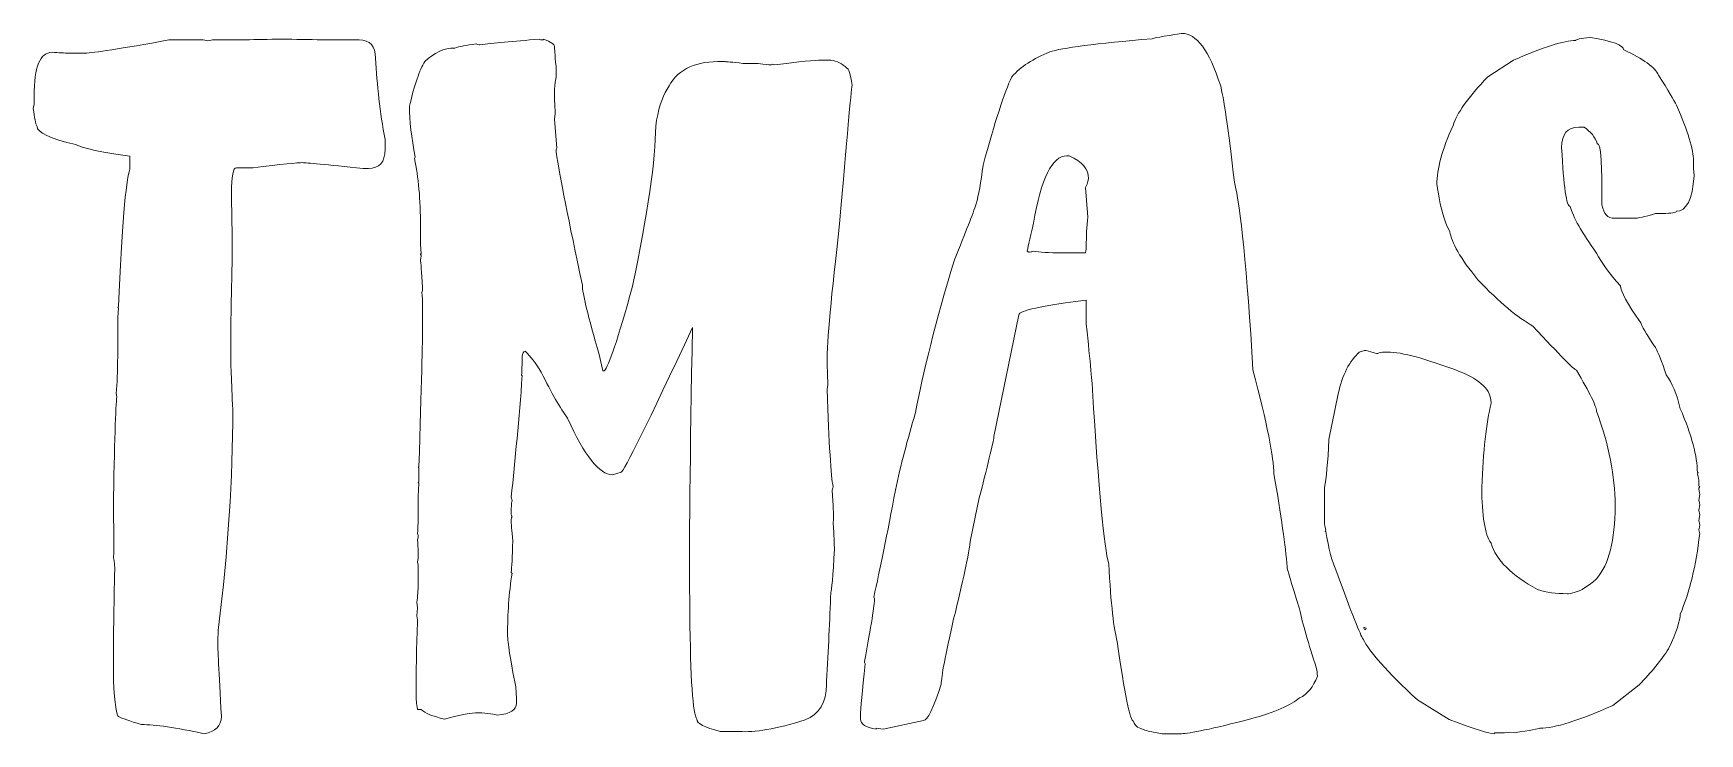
# Model space of a CAD drawing. Header units: inches. Extents: x 1.5 to 13.4, y -15.7 to -0.7.
# Drawn here: x 7.56 to 13.44, y -15.68 to -13.21 of the extents above; entities that cross this region are included whole.
import ezdxf

# ---------------------------------------------------------------- set-up
doc = ezdxf.new("R2010")
doc.units = ezdxf.units.IN
doc.header["$MEASUREMENT"] = 0
doc.layers.add('Layer 1', color=7, linetype='Continuous')

# ---------------------------------------------------------------- blocks, each defined once
blk = doc.blocks.new('block 14')
at = {"layer": 'Layer 1', "lineweight": 0}
for points, knots in [([(12.0277, -15.2408), (11.9985, -15.1482), (11.9839, -15.099), (11.9839, -15.093), (11.9784, -15.021), (11.9629, -14.9115), (11.9374, -14.7646), (11.9374, -14.7089), (11.9127, -14.5867), (11.8635, -14.3978), (11.8416, -14.0425), (11.8197, -13.8217), (11.7978, -13.7355), (11.7759, -13.5452), (11.7595, -13.4312), (11.7485, -13.3934), (11.7093, -13.2711), (11.6637, -13.21), (11.6117, -13.21), (11.5441, -13.2209), (11.5095, -13.2273), (11.5077, -13.2291), (11.3083, -13.2456), (11.1879, -13.2611), (11.1464, -13.2757), (11.0884, -13.2989), (11.0437, -13.3281), (11.0123, -13.3632), (10.9858, -13.4189), (10.952, -13.5229), (10.911, -13.6753), (10.9032, -13.7368), (10.895, -13.7825), (10.8864, -13.8121), (10.8754, -13.845), (10.8499, -13.9106), (10.8097, -14.0092), (10.7422, -14.2336), (10.6966, -14.4133), (10.6729, -14.5484), (10.6437, -14.6437), (10.6199, -14.7349), (10.6017, -14.8221), (10.5725, -14.9767), (10.547, -15.1026), (10.5251, -15.1998), (10.5251, -15.1998), (10.5278, -15.2053), (10.5278, -15.2053), (10.5278, -15.2258), (10.516, -15.2997), (10.4922, -15.4269), (10.4922, -15.4288), (10.4932, -15.4315), (10.495, -15.4352), (10.484, -15.5328), (10.4785, -15.5939), (10.4785, -15.6185), (10.4785, -15.6185), (10.4785, -15.6295), (10.4785, -15.6295), (10.4785, -15.6482), (10.4968, -15.6601), (10.5333, -15.6651), (10.5333, -15.6651), (10.5333, -15.6623), (10.5333, -15.6623), (10.5333, -15.6623), (10.5579, -15.6651), (10.5579, -15.6651), (10.5579, -15.6651), (10.7002, -15.635), (10.7002, -15.635), (10.7148, -15.635), (10.7358, -15.5921), (10.7632, -15.5063), (10.7632, -15.4812), (10.7778, -15.4046), (10.807, -15.2764), (10.8398, -15.1464), (10.8599, -15.0515), (10.8672, -14.9918), (10.8672, -14.9918), (10.8973, -14.8494), (10.8973, -14.8494), (10.932, -14.7144), (10.9493, -14.6423), (10.9493, -14.6332), (10.9493, -14.6332), (11.0369, -14.2035), (11.0369, -14.2035), (11.0369, -14.1889), (11.1163, -14.1716), (11.275, -14.1515), (11.275, -14.1515), (11.275, -14.2364), (11.275, -14.2364), (11.2896, -14.375), (11.2969, -14.4526), (11.2969, -14.469), (11.3188, -14.8212), (11.338, -15.0255), (11.3544, -15.0821), (11.3621, -15.2244), (11.3722, -15.3156), (11.3845, -15.3558), (11.4105, -15.5437), (11.4297, -15.6377), (11.442, -15.6377), (11.442, -15.6578), (11.4757, -15.6724), (11.5432, -15.6815), (11.5432, -15.6815), (11.6117, -15.6815), (11.6117, -15.6815), (11.6381, -15.6815), (11.7193, -15.6642), (11.8553, -15.6295), (11.9415, -15.6053), (11.999, -15.5807), (12.0277, -15.5556), (12.0555, -15.5424), (12.0765, -15.5168), (12.0906, -15.4789), (12.0906, -15.4671), (12.0897, -15.458), (12.0879, -15.4516), (12.0587, -15.3626), (12.0386, -15.2924), (12.0277, -15.2408)], [0, 0, 0, 0, 1, 1, 1, 2, 2, 2, 3, 3, 3, 4, 4, 4, 5, 5, 5, 6, 6, 6, 7, 7, 7, 8, 8, 8, 9, 9, 9, 10, 10, 10, 11, 11, 11, 12, 12, 12, 13, 13, 13, 14, 14, 14, 15, 15, 15, 16, 16, 16, 17, 17, 17, 18, 18, 18, 19, 19, 19, 20, 20, 20, 21, 21, 21, 22, 22, 22, 23, 23, 23, 24, 24, 24, 25, 25, 25, 26, 26, 26, 27, 27, 27, 28, 28, 28, 29, 29, 29, 30, 30, 30, 31, 31, 31, 32, 32, 32, 33, 33, 33, 34, 34, 34, 35, 35, 35, 36, 36, 36, 37, 37, 37, 38, 38, 38, 39, 39, 39, 40, 40, 40, 41, 41, 41, 42, 42, 42, 43, 43, 43, 43]), ([(11.2805, -13.8586), (11.2768, -13.891), (11.275, -13.9257), (11.275, -13.9626), (11.275, -13.9672), (11.2741, -13.9745), (11.2723, -13.9845), (11.2723, -13.9845), (11.1902, -13.9845), (11.1902, -13.9845), (11.1418, -13.9845), (11.1081, -13.9827), (11.0889, -13.9791), (11.0857, -13.9809), (11.0811, -13.9818), (11.0752, -13.9818), (11.0752, -13.9818), (11.0725, -13.9818), (11.0725, -13.9818), (11.0725, -13.9818), (11.067, -13.9791), (11.067, -13.9791), (11.067, -13.9731), (11.0743, -13.9403), (11.0889, -13.8805), (11.1153, -13.7218), (11.1546, -13.6424), (11.2066, -13.6424), (11.2066, -13.6424), (11.2148, -13.6424), (11.2148, -13.6424), (11.2604, -13.6634), (11.2832, -13.6899), (11.2832, -13.7218), (11.2796, -13.7382), (11.2759, -13.7492), (11.2723, -13.7546), (11.2723, -13.7546), (11.2805, -13.8586), (11.2805, -13.8586)], [0, 0, 0, 0, 1, 1, 1, 2, 2, 2, 3, 3, 3, 4, 4, 4, 5, 5, 5, 6, 6, 6, 7, 7, 7, 8, 8, 8, 9, 9, 9, 10, 10, 10, 11, 11, 11, 12, 12, 12, 13, 13, 13, 13])]:
    blk.add_open_spline(points, degree=3, knots=knots, dxfattribs=at)
blk = doc.blocks.new('block 15')
at = {"layer": 'Layer 1', "lineweight": 0}
for points, knots in [([(13.4372, -14.8152), (13.4372, -14.8152), (13.44, -14.8097), (13.44, -14.8097), (13.4382, -14.8097), (13.4372, -14.8088), (13.4372, -14.807), (13.4372, -14.807), (13.4372, -14.7906), (13.4372, -14.7906), (13.4372, -14.7856), (13.4354, -14.7771), (13.4318, -14.7653), (13.4318, -14.7653), (13.4345, -14.7598), (13.4345, -14.7598), (13.4345, -14.7598), (13.4318, -14.7598), (13.4318, -14.7598), (13.4318, -14.7028), (13.4117, -14.6277), (13.3716, -14.5347), (13.3588, -14.4827), (13.3424, -14.443), (13.3223, -14.4156), (13.3059, -14.3668), (13.2931, -14.3344), (13.284, -14.3185), (13.2589, -14.2829), (13.2416, -14.2541), (13.232, -14.2322), (13.1845, -14.1634), (13.1608, -14.1198), (13.1608, -14.1015), (13.122, -14.0587), (13.0938, -14.0199), (13.076, -13.9852), (13.024, -13.9127), (12.9929, -13.858), (12.9829, -13.821), (12.9701, -13.821), (12.9601, -13.7517), (12.9528, -13.613), (12.9528, -13.5651), (12.9729, -13.5412), (13.013, -13.5412), (13.013, -13.5412), (13.0322, -13.5412), (13.0322, -13.5412), (13.0554, -13.5567), (13.0709, -13.576), (13.0787, -13.5993), (13.0896, -13.5993), (13.0951, -13.652), (13.0951, -13.7574), (13.0951, -13.7574), (13.0951, -13.8155), (13.0951, -13.8155), (13.101, -13.847), (13.1156, -13.8628), (13.1389, -13.8628), (13.1389, -13.8628), (13.2101, -13.8628), (13.2101, -13.8628), (13.2206, -13.8628), (13.2452, -13.8573), (13.284, -13.8463), (13.284, -13.8463), (13.3086, -13.8463), (13.3086, -13.8463), (13.3414, -13.845), (13.3579, -13.8422), (13.3579, -13.8381), (13.393, -13.8381), (13.414, -13.7964), (13.4208, -13.7129), (13.419, -13.6997), (13.4181, -13.6821), (13.4181, -13.6602), (13.4181, -13.6201), (13.398, -13.5544), (13.3579, -13.4631), (13.3497, -13.4463), (13.3287, -13.4111), (13.2949, -13.3578), (13.2821, -13.3299), (13.2411, -13.3003), (13.1718, -13.2688), (13.1718, -13.2519), (13.1325, -13.2371), (13.0541, -13.2243), (13.0194, -13.228), (13.0021, -13.2316), (13.0021, -13.2353), (12.9615, -13.2353), (12.8885, -13.2585), (12.7831, -13.3051), (12.7831, -13.3051), (12.6928, -13.3632), (12.6928, -13.3632), (12.6225, -13.4367), (12.5815, -13.4939), (12.5696, -13.535), (12.5313, -13.6198), (12.5121, -13.6894), (12.5121, -13.7437), (12.5121, -13.7437), (12.5203, -13.7909), (12.5203, -13.7909), (12.5313, -13.847), (12.5441, -13.8867), (12.5587, -13.91), (12.5628, -13.9474), (12.5956, -14.0039), (12.6572, -14.0797), (12.7329, -14.159), (12.7977, -14.2135), (12.8515, -14.2432), (12.9473, -14.3467), (12.9984, -14.3985), (13.0048, -14.3985), (13.0522, -14.4793), (13.076, -14.5274), (13.076, -14.5429), (13.1198, -14.6638), (13.1416, -14.774), (13.1416, -14.8734), (13.1416, -14.8734), (13.1416, -14.8789), (13.1416, -14.8789), (13.1416, -14.9984), (13.1198, -15.0837), (13.076, -15.1348), (13.0408, -15.1672), (13.008, -15.1847), (12.9774, -15.1875), (12.9774, -15.1875), (12.972, -15.1875), (12.972, -15.1875), (12.9332, -15.1875), (12.8985, -15.1827), (12.8679, -15.1731), (12.7758, -15.1225), (12.7211, -15.068), (12.7037, -15.0095), (12.6818, -14.9781), (12.6709, -14.9124), (12.6709, -14.8125), (12.6759, -14.6839), (12.6868, -14.5849), (12.7037, -14.5155), (12.7037, -14.5155), (12.7037, -14.5128), (12.7037, -14.5128), (12.7037, -14.4695), (12.6672, -14.4332), (12.5942, -14.404), (12.4734, -14.3579), (12.3885, -14.3349), (12.3397, -14.3349), (12.3397, -14.3349), (12.326, -14.3349), (12.326, -14.3349), (12.3183, -14.3349), (12.311, -14.3367), (12.3041, -14.3404), (12.3005, -14.3404), (12.2868, -14.3367), (12.2631, -14.3294), (12.2631, -14.3294), (12.2576, -14.3294), (12.2576, -14.3294), (12.2576, -14.3294), (12.2384, -14.3349), (12.2384, -14.3349), (12.2038, -14.3664), (12.1791, -14.4154), (12.1645, -14.482), (12.1645, -14.482), (12.1317, -14.6428), (12.1317, -14.6428), (12.1276, -14.7245), (12.1221, -14.781), (12.1153, -14.8125), (12.1153, -14.8125), (12.1153, -14.9377), (12.1153, -14.9377), (12.1153, -14.9423), (12.1171, -14.9505), (12.1207, -14.9623), (12.1207, -14.9623), (12.118, -14.9678), (12.118, -14.9678), (12.118, -14.9678), (12.1207, -14.9678), (12.1207, -14.9678), (12.1299, -15.0276), (12.1426, -15.0757), (12.1591, -15.1122), (12.212, -15.2559), (12.243, -15.3346), (12.2521, -15.3483), (12.2727, -15.3907), (12.3365, -15.4621), (12.4437, -15.5624), (12.4437, -15.5624), (12.5559, -15.6315), (12.5559, -15.6315), (12.6453, -15.6648), (12.6983, -15.6815), (12.7147, -15.6815), (12.7147, -15.6797), (12.7156, -15.6788), (12.7174, -15.6788), (12.7174, -15.6788), (12.7338, -15.6788), (12.7338, -15.6788), (12.7457, -15.6788), (12.7575, -15.6778), (12.7694, -15.676), (12.7694, -15.676), (12.7858, -15.6788), (12.7858, -15.6788), (12.8415, -15.6696), (12.8716, -15.6642), (12.8762, -15.6623), (12.9282, -15.6623), (13.0139, -15.6354), (13.1334, -15.5816), (13.1334, -15.5816), (13.2265, -15.5091), (13.2265, -15.5091), (13.2689, -15.4653), (13.3036, -15.4228), (13.3305, -15.3818), (13.3579, -15.322), (13.3716, -15.2812), (13.3716, -15.2593), (13.4044, -15.1827), (13.4272, -15.0882), (13.44, -14.976), (13.44, -14.976), (13.4372, -14.9623), (13.4372, -14.9623), (13.4372, -14.961), (13.4382, -14.9555), (13.44, -14.9459), (13.4382, -14.9359), (13.4372, -14.9302), (13.4372, -14.9288), (13.4372, -14.9288), (13.44, -14.9097), (13.44, -14.9097), (13.4382, -14.9001), (13.4372, -14.8946), (13.4372, -14.8932), (13.4372, -14.8932), (13.44, -14.8734), (13.44, -14.8734), (13.4382, -14.8638), (13.4372, -14.8583), (13.4372, -14.857), (13.4372, -14.857), (13.44, -14.8371), (13.44, -14.8371), (13.4382, -14.8271), (13.4372, -14.8198), (13.4372, -14.8152)], [0, 0, 0, 0, 1, 1, 1, 2, 2, 2, 3, 3, 3, 4, 4, 4, 5, 5, 5, 6, 6, 6, 7, 7, 7, 8, 8, 8, 9, 9, 9, 10, 10, 10, 11, 11, 11, 12, 12, 12, 13, 13, 13, 14, 14, 14, 15, 15, 15, 16, 16, 16, 17, 17, 17, 18, 18, 18, 19, 19, 19, 20, 20, 20, 21, 21, 21, 22, 22, 22, 23, 23, 23, 24, 24, 24, 25, 25, 25, 26, 26, 26, 27, 27, 27, 28, 28, 28, 29, 29, 29, 30, 30, 30, 31, 31, 31, 32, 32, 32, 33, 33, 33, 34, 34, 34, 35, 35, 35, 36, 36, 36, 37, 37, 37, 38, 38, 38, 39, 39, 39, 40, 40, 40, 41, 41, 41, 42, 42, 42, 43, 43, 43, 44, 44, 44, 45, 45, 45, 46, 46, 46, 47, 47, 47, 48, 48, 48, 49, 49, 49, 50, 50, 50, 51, 51, 51, 52, 52, 52, 53, 53, 53, 54, 54, 54, 55, 55, 55, 56, 56, 56, 57, 57, 57, 58, 58, 58, 59, 59, 59, 60, 60, 60, 61, 61, 61, 62, 62, 62, 63, 63, 63, 64, 64, 64, 65, 65, 65, 66, 66, 66, 67, 67, 67, 68, 68, 68, 69, 69, 69, 70, 70, 70, 71, 71, 71, 72, 72, 72, 73, 73, 73, 74, 74, 74, 75, 75, 75, 76, 76, 76, 77, 77, 77, 78, 78, 78, 79, 79, 79, 80, 80, 80, 81, 81, 81, 82, 82, 82, 83, 83, 83, 84, 84, 84, 85, 85, 85, 86, 86, 86, 87, 87, 87, 88, 88, 88, 89, 89, 89, 89]), ([(12.2603, -15.3147), (12.2571, -15.3147), (12.2553, -15.3129), (12.2549, -15.3093), (12.2549, -15.3093), (12.2549, -15.3065), (12.2549, -15.3065), (12.2549, -15.3065), (12.2576, -15.3065), (12.2576, -15.3065), (12.2576, -15.3065), (12.2631, -15.3093), (12.2631, -15.3093), (12.2631, -15.3093), (12.2603, -15.3147), (12.2603, -15.3147)], [0, 0, 0, 0, 1, 1, 1, 2, 2, 2, 3, 3, 3, 4, 4, 4, 5, 5, 5, 5])]:
    blk.add_open_spline(points, degree=3, knots=knots, dxfattribs=at)

msp = doc.modelspace()

# ---------------------------------------------------------------- linework, layer by layer
at = {"layer": 'Layer 1', "lineweight": 0}
for points, knots in [([(8.7665, -13.2976), (8.7716, -13.3929), (8.7827, -13.4887), (8.8001, -13.5849), (8.8001, -13.5849), (8.8001, -13.6198), (8.8001, -13.6198), (8.8001, -13.6646), (8.7804, -13.6869), (8.7412, -13.6869), (8.7412, -13.6869), (8.7234, -13.6869), (8.7234, -13.6869), (8.5916, -13.6732), (8.5204, -13.6664), (8.5099, -13.6664), (8.4926, -13.6664), (8.4342, -13.6723), (8.3348, -13.6841), (8.3348, -13.6841), (8.2759, -13.6841), (8.2759, -13.6841), (8.2641, -13.6841), (8.2581, -13.7143), (8.2581, -13.7745), (8.26, -13.8867), (8.2609, -13.9583), (8.2609, -13.9893), (8.2572, -14.1558), (8.2554, -14.2674), (8.2554, -14.3239), (8.2554, -14.3239), (8.2554, -14.3294), (8.2554, -14.3294), (8.2554, -14.3686), (8.2579, -14.4384), (8.2629, -14.5388), (8.2629, -14.7801), (8.246, -15.036), (8.2123, -15.3065), (8.2105, -15.3334), (8.2096, -15.3508), (8.2096, -15.3585), (8.2096, -15.3731), (8.2139, -15.4605), (8.2225, -15.6206), (8.2225, -15.6539), (8.2022, -15.6742), (8.1616, -15.6815), (8.0631, -15.6601), (7.9892, -15.6493), (7.94, -15.6493), (7.8984, -15.637), (7.8715, -15.6274), (7.8592, -15.6206), (7.8524, -15.6206), (7.8464, -15.5779), (7.8414, -15.4926), (7.8414, -15.4926), (7.8414, -15.4721), (7.8414, -15.4721), (7.8414, -15.3531), (7.843, -15.229), (7.8462, -15.0999), (7.8448, -15.0748), (7.8432, -15.0622), (7.8414, -15.0622), (7.8414, -15.0604), (7.8421, -15.0527), (7.8435, -15.039), (7.8435, -14.9956), (7.8428, -14.9452), (7.8414, -14.8878), (7.8451, -14.6556), (7.8492, -14.5237), (7.8537, -14.4923), (7.8537, -14.4923), (7.851, -14.4806), (7.851, -14.4806), (7.8547, -14.4464), (7.8565, -14.4029), (7.8565, -14.3499), (7.8565, -14.3499), (7.8565, -14.2131), (7.8565, -14.2131), (7.8565, -14.2131), (7.8592, -14.1782), (7.8592, -14.1782), (7.8592, -14.1782), (7.8565, -14.1782), (7.8565, -14.1782), (7.8565, -14.1782), (7.8592, -14.1727), (7.8592, -14.1727), (7.8711, -13.8945), (7.8845, -13.7334), (7.8996, -13.6896), (7.8996, -13.6896), (7.8996, -13.6431), (7.8996, -13.6431), (7.807, -13.6317), (7.7433, -13.6182), (7.7087, -13.6027), (7.6174, -13.5813), (7.5718, -13.5599), (7.5718, -13.5384), (7.5668, -13.5288), (7.5625, -13.5076), (7.5588, -13.4748), (7.5588, -13.4748), (7.5616, -13.4604), (7.5616, -13.4604), (7.5616, -13.4604), (7.5616, -13.431), (7.5616, -13.431), (7.5616, -13.3283), (7.5828, -13.277), (7.6252, -13.277), (7.6489, -13.2788), (7.6692, -13.2798), (7.6861, -13.2798), (7.6861, -13.2798), (7.7422, -13.2798), (7.7422, -13.2798), (7.7691, -13.2798), (7.8674, -13.2643), (8.0371, -13.2332), (8.0371, -13.2332), (8.1514, -13.2332), (8.1514, -13.2332), (8.1605, -13.2332), (8.168, -13.2342), (8.174, -13.236), (8.1836, -13.2342), (8.1904, -13.2332), (8.1945, -13.2332), (8.2647, -13.2332), (8.3443, -13.2323), (8.4333, -13.2305), (8.5346, -13.2323), (8.6263, -13.2332), (8.7084, -13.2332), (8.7471, -13.2332), (8.7665, -13.2547), (8.7665, -13.2976)], [0, 0, 0, 0, 1, 1, 1, 2, 2, 2, 3, 3, 3, 4, 4, 4, 5, 5, 5, 6, 6, 6, 7, 7, 7, 8, 8, 8, 9, 9, 9, 10, 10, 10, 11, 11, 11, 12, 12, 12, 13, 13, 13, 14, 14, 14, 15, 15, 15, 16, 16, 16, 17, 17, 17, 18, 18, 18, 19, 19, 19, 20, 20, 20, 21, 21, 21, 22, 22, 22, 23, 23, 23, 24, 24, 24, 25, 25, 25, 26, 26, 26, 27, 27, 27, 28, 28, 28, 29, 29, 29, 30, 30, 30, 31, 31, 31, 32, 32, 32, 33, 33, 33, 34, 34, 34, 35, 35, 35, 36, 36, 36, 37, 37, 37, 38, 38, 38, 39, 39, 39, 40, 40, 40, 41, 41, 41, 42, 42, 42, 43, 43, 43, 44, 44, 44, 45, 45, 45, 46, 46, 46, 47, 47, 47, 48, 48, 48, 48]), ([(10.4484, -13.3927), (10.4448, -13.415), (10.4302, -13.5783), (10.4046, -13.8826), (10.375, -14.134), (10.3602, -14.297), (10.3602, -14.3718), (10.362, -14.4179), (10.3629, -14.4446), (10.3629, -14.4519), (10.3629, -14.4519), (10.3602, -14.4663), (10.3602, -14.4663), (10.367, -14.6597), (10.3741, -14.7744), (10.3814, -14.8104), (10.3814, -14.8114), (10.3805, -14.8152), (10.3786, -14.8221), (10.3818, -14.8768), (10.3834, -14.9108), (10.3834, -14.924), (10.3834, -14.924), (10.3814, -14.9384), (10.3814, -14.9384), (10.3827, -14.948), (10.3843, -14.9783), (10.3862, -15.0294), (10.3811, -15.1266), (10.3768, -15.1779), (10.3732, -15.1833), (10.37, -15.2805), (10.365, -15.385), (10.3581, -15.4967), (10.3581, -15.4967), (10.3581, -15.5077), (10.3581, -15.5077), (10.3581, -15.5706), (10.333, -15.6124), (10.2829, -15.6329), (10.1807, -15.6653), (10.1031, -15.6788), (10.0502, -15.6733), (10.0502, -15.6733), (9.9831, -15.6733), (9.9831, -15.6733), (9.928, -15.6601), (9.9003, -15.6457), (9.9003, -15.6302), (9.8725, -15.5955), (9.8675, -15.1348), (9.8853, -14.248), (9.7275, -14.5851), (9.6435, -14.7555), (9.6335, -14.7591), (9.6335, -14.7591), (9.6027, -14.768), (9.6027, -14.768), (9.5571, -14.768), (9.5044, -14.7014), (9.4446, -14.5682), (9.4191, -14.5336), (9.3881, -14.4795), (9.3516, -14.406), (9.332, -14.3741), (9.313, -14.3495), (9.2948, -14.3321), (9.288, -14.334), (9.2845, -14.3397), (9.2845, -14.3493), (9.2845, -14.3493), (9.2845, -14.3547), (9.2845, -14.3547), (9.2845, -14.368), (9.2836, -14.3889), (9.2818, -14.4177), (9.2818, -14.4177), (9.2845, -14.4177), (9.2845, -14.4177), (9.2727, -14.5709), (9.2597, -14.7142), (9.2455, -14.8474), (9.2455, -14.8474), (9.2483, -14.859), (9.2483, -14.859), (9.2464, -14.8713), (9.2455, -14.8837), (9.2455, -14.896), (9.2455, -14.896), (9.2455, -14.9042), (9.2455, -14.9042), (9.2455, -14.9087), (9.2464, -14.9126), (9.2483, -14.9158), (9.2464, -14.919), (9.2455, -14.9229), (9.2455, -14.9274), (9.2455, -14.9393), (9.2473, -14.9639), (9.251, -15.0013), (9.2492, -15.0584), (9.2473, -15.0953), (9.2455, -15.1122), (9.2455, -15.114), (9.2464, -15.1149), (9.2483, -15.1149), (9.2378, -15.1866), (9.2325, -15.2595), (9.2325, -15.3339), (9.2325, -15.3576), (9.2421, -15.4185), (9.2613, -15.5166), (9.2631, -15.5339), (9.264, -15.5529), (9.264, -15.5734), (9.264, -15.598), (9.2416, -15.6122), (9.1969, -15.6158), (9.1864, -15.6122), (9.1639, -15.6094), (9.1292, -15.6076), (9.1068, -15.6076), (9.0672, -15.6151), (9.0101, -15.6302), (8.9686, -15.6206), (8.941, -15.6092), (8.9273, -15.596), (8.9273, -15.596), (8.915, -15.596), (8.915, -15.596), (8.9114, -15.5741), (8.9096, -15.5579), (8.9096, -15.5474), (8.9096, -15.4561), (8.9114, -15.367), (8.915, -15.2798), (8.915, -15.2798), (8.9123, -15.2662), (8.9123, -15.2662), (8.9123, -15.2662), (8.915, -15.2374), (8.915, -15.2374), (8.915, -15.2374), (8.9123, -15.2176), (8.9123, -15.2176), (8.9155, -15.197), (8.9171, -15.1751), (8.9171, -15.1519), (8.9171, -15.1519), (8.9171, -15.0978), (8.9171, -15.0978), (8.9171, -15.0901), (8.9164, -15.0825), (8.915, -15.0752), (8.9164, -15.068), (8.9171, -15.0593), (8.9171, -15.0492), (8.9171, -15.0378), (8.9164, -15.021), (8.915, -14.9986), (8.915, -14.9986), (8.9171, -14.987), (8.9171, -14.987), (8.9171, -14.9829), (8.9164, -14.979), (8.915, -14.9753), (8.9164, -14.9489), (8.9171, -14.9261), (8.9171, -14.9069), (8.9171, -14.9069), (8.9171, -14.8529), (8.9171, -14.8529), (8.9171, -14.8405), (8.918, -14.8216), (8.9198, -14.7961), (8.9198, -14.7961), (8.9171, -14.7961), (8.9171, -14.7961), (8.9171, -14.7961), (8.9198, -14.7906), (8.9198, -14.7906), (8.9198, -14.7906), (8.9198, -14.7448), (8.9198, -14.7448), (8.9198, -14.7429), (8.9189, -14.742), (8.9171, -14.742), (8.9171, -14.7402), (8.918, -14.7393), (8.9198, -14.7393), (8.9285, -14.4528), (8.9328, -14.2877), (8.9328, -14.2439), (8.9328, -14.2439), (8.9328, -14.1645), (8.9328, -14.1645), (8.9328, -14.154), (8.9319, -14.1406), (8.9301, -14.1241), (8.9319, -14.1214), (8.9328, -14.1157), (8.9328, -14.107), (8.9292, -14.0509), (8.9267, -14.0178), (8.9253, -14.0078), (8.9267, -14.0046), (8.9273, -13.9998), (8.9273, -13.9934), (8.9273, -13.9916), (8.9267, -13.9907), (8.9253, -13.9907), (8.9253, -13.9889), (8.926, -13.988), (8.9273, -13.988), (8.9273, -13.988), (8.9253, -13.9537), (8.9253, -13.9537), (8.9253, -13.9537), (8.9253, -13.8908), (8.9253, -13.8908), (8.9253, -13.7959), (8.9182, -13.7163), (8.9041, -13.652), (8.9041, -13.652), (8.9068, -13.6458), (8.9068, -13.6458), (8.8931, -13.5783), (8.8863, -13.5186), (8.8863, -13.4666), (8.9041, -13.3913), (8.9221, -13.3391), (8.9403, -13.3099), (8.9723, -13.2779), (9.0076, -13.262), (9.0464, -13.262), (9.0615, -13.2565), (9.0865, -13.2517), (9.1217, -13.2476), (9.1249, -13.2494), (9.1283, -13.2503), (9.1319, -13.2503), (9.1319, -13.2503), (9.1347, -13.2503), (9.1347, -13.2503), (9.1812, -13.2449), (9.251, -13.2383), (9.344, -13.2305), (9.3468, -13.2323), (9.3511, -13.2332), (9.3571, -13.2332), (9.3589, -13.2332), (9.3598, -13.2323), (9.3598, -13.2305), (9.3853, -13.2405), (9.3981, -13.249), (9.3981, -13.2558), (9.3981, -13.2558), (9.3981, -13.2592), (9.3981, -13.2592), (9.3981, -13.262), (9.3999, -13.2845), (9.4036, -13.327), (9.4036, -13.327), (9.4036, -13.3646), (9.4036, -13.3646), (9.3999, -13.392), (9.3981, -13.407), (9.3981, -13.4098), (9.3981, -13.434), (9.399, -13.4615), (9.4009, -13.4926), (9.4009, -13.4926), (9.3981, -13.5124), (9.3981, -13.5124), (9.3981, -13.5124), (9.4063, -13.615), (9.4063, -13.615), (9.4045, -13.6182), (9.4036, -13.6228), (9.4036, -13.6287), (9.4173, -13.715), (9.4483, -13.8716), (9.4966, -14.0988), (9.4966, -14.1266), (9.5165, -14.2083), (9.5562, -14.3438), (9.5562, -14.3438), (9.5692, -14.4006), (9.5692, -14.4006), (9.5692, -14.4006), (9.574, -14.4006), (9.574, -14.4006), (9.5895, -14.3864), (9.6223, -14.2886), (9.6725, -14.107), (9.7277, -13.8443), (9.7553, -13.6545), (9.7553, -13.5377), (9.7635, -13.4807), (9.7772, -13.4371), (9.7963, -13.407), (9.8269, -13.3423), (9.8864, -13.3099), (9.9749, -13.3099), (9.9749, -13.3099), (10.0009, -13.3099), (10.0009, -13.3099), (10.0037, -13.3099), (10.0244, -13.3119), (10.0632, -13.316), (10.0632, -13.316), (10.1173, -13.316), (10.1173, -13.316), (10.1423, -13.3197), (10.1563, -13.3215), (10.159, -13.3215), (10.1627, -13.3215), (10.1661, -13.3206), (10.1693, -13.3188), (10.1693, -13.3188), (10.1741, -13.3215), (10.1741, -13.3215), (10.2644, -13.3101), (10.3196, -13.3044), (10.3396, -13.3044), (10.3396, -13.3044), (10.3732, -13.3044), (10.3732, -13.3044), (10.3951, -13.3081), (10.414, -13.3176), (10.43, -13.3331), (10.4363, -13.3331), (10.4425, -13.353), (10.4484, -13.3927)], [0, 0, 0, 0, 1, 1, 1, 2, 2, 2, 3, 3, 3, 4, 4, 4, 5, 5, 5, 6, 6, 6, 7, 7, 7, 8, 8, 8, 9, 9, 9, 10, 10, 10, 11, 11, 11, 12, 12, 12, 13, 13, 13, 14, 14, 14, 15, 15, 15, 16, 16, 16, 17, 17, 17, 18, 18, 18, 19, 19, 19, 20, 20, 20, 21, 21, 21, 22, 22, 22, 23, 23, 23, 24, 24, 24, 25, 25, 25, 26, 26, 26, 27, 27, 27, 28, 28, 28, 29, 29, 29, 30, 30, 30, 31, 31, 31, 32, 32, 32, 33, 33, 33, 34, 34, 34, 35, 35, 35, 36, 36, 36, 37, 37, 37, 38, 38, 38, 39, 39, 39, 40, 40, 40, 41, 41, 41, 42, 42, 42, 43, 43, 43, 44, 44, 44, 45, 45, 45, 46, 46, 46, 47, 47, 47, 48, 48, 48, 49, 49, 49, 50, 50, 50, 51, 51, 51, 52, 52, 52, 53, 53, 53, 54, 54, 54, 55, 55, 55, 56, 56, 56, 57, 57, 57, 58, 58, 58, 59, 59, 59, 60, 60, 60, 61, 61, 61, 62, 62, 62, 63, 63, 63, 64, 64, 64, 65, 65, 65, 66, 66, 66, 67, 67, 67, 68, 68, 68, 69, 69, 69, 70, 70, 70, 71, 71, 71, 72, 72, 72, 73, 73, 73, 74, 74, 74, 75, 75, 75, 76, 76, 76, 77, 77, 77, 78, 78, 78, 79, 79, 79, 80, 80, 80, 81, 81, 81, 82, 82, 82, 83, 83, 83, 84, 84, 84, 85, 85, 85, 86, 86, 86, 87, 87, 87, 88, 88, 88, 89, 89, 89, 90, 90, 90, 91, 91, 91, 92, 92, 92, 93, 93, 93, 94, 94, 94, 95, 95, 95, 96, 96, 96, 97, 97, 97, 98, 98, 98, 99, 99, 99, 100, 100, 100, 101, 101, 101, 102, 102, 102, 103, 103, 103, 104, 104, 104, 105, 105, 105, 106, 106, 106, 107, 107, 107, 108, 108, 108, 109, 109, 109, 110, 110, 110, 111, 111, 111, 111])]:
    msp.add_open_spline(points, degree=3, knots=knots, dxfattribs=at)

# ---------------------------------------------------------------- block references
at = {"layer": 'Layer 1'}
for name in ['block 14', 'block 15']:
    msp.add_blockref(name, (0, 0), dxfattribs=at)

doc.saveas('drawing.dxf')
